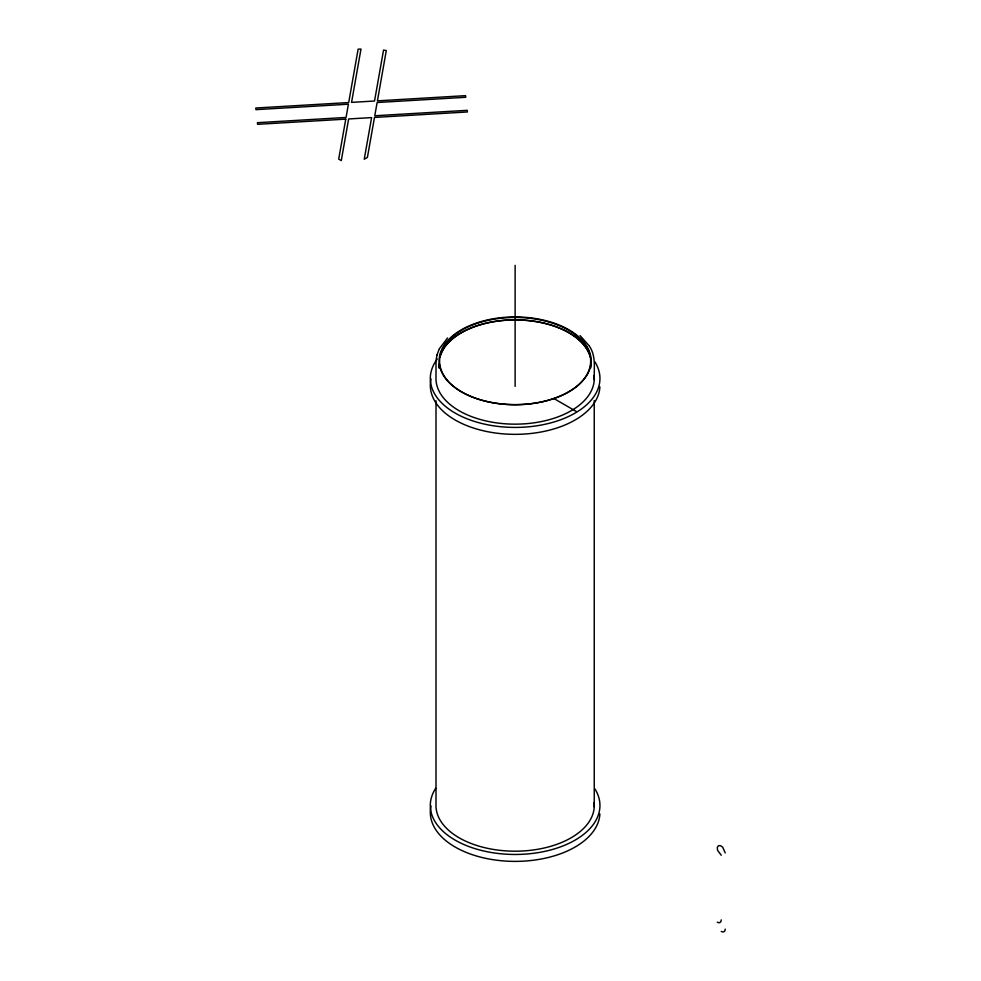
<?xml version="1.0" encoding="UTF-8"?>
<svg xmlns="http://www.w3.org/2000/svg" width="981" height="981" viewBox="0 0 981 981"><rect width="100%" height="100%" fill="white"/><g stroke="black" fill="none" stroke-linecap="round" stroke-linejoin="round"><path stroke-width="1.47" d="M436.937 355.147L439.181 349.101M437.011 354.705L436.005 360.861L436.005 377.011A79.154 45.702 0 0 0 516.362 424.148A79.154 45.702 0 0 0 594.13 375.576M439.378 348.721L447.52 337.991M554.057 398.629L576.043 411.321M580.078 335.576L589.336 345.999M721.231 855.236L717.528 850.257L717.307 847.461L718.399 845.72L720.446 845.647L722.752 847.241L725.229 852.93M589.532 346.379C596.252 356.324 593.873 368.684 594.241 379.88M594.241 400.555L594.241 806.934M515.123 265.336L515.123 386.404M436.005 400.751L436.005 804.064A79.154 45.702 0 0 0 516.362 851.189A79.154 45.702 0 0 0 594.13 802.63M439.132 368.059A76.334 44.071 0 0 1 438.826 365.3M439.733 357.023A76.334 44.071 0 0 1 444.332 347.433M445.067 346.403A76.334 44.071 0 0 1 512.72 319.867A76.334 44.071 0 0 1 583.131 343.902M583.989 344.895A76.334 44.071 0 0 1 589.054 352.952M589.618 354.3A76.334 44.071 0 0 1 590.513 357.023M591.065 365.165A75.978 43.863 0 0 1 590.758 367.924M439.476 367.924A75.978 43.863 0 0 1 439.145 363.792M440.077 356.925A75.978 43.863 0 0 1 515.123 319.929A75.978 43.863 0 0 1 590.17 356.925M594.927 361.866A84.82 48.964 0 0 1 512.462 427.397A84.82 48.964 0 0 1 437.281 359.009M599.894 386.919A84.82 48.964 0 0 1 508.207 434.178A84.82 48.964 0 0 1 431.051 378.936M594.927 788.908A84.82 48.964 0 0 1 514.584 854.463A84.82 48.964 0 0 1 435.687 788.332M599.894 813.96A84.82 48.964 0 0 1 508.207 861.22A84.82 48.964 0 0 1 431.051 805.977M721.231 919.871A5.653 3.262 60 0 1 717.234 922.177M725.229 929.105A5.653 3.262 60 0 1 721.231 931.41M345.766 119.13L338.703 159.094L341.278 160.59L348.635 118.959L371.603 117.597L364.245 159.229L367.409 157.401L374.484 117.438L467.397 111.957L467.214 110.326L374.767 115.77L377.121 102.514L465.742 97.291L465.558 95.66L377.415 100.859L386.293 50.583L383.546 50.043L374.534 101.018L351.566 102.38L360.983 49.05L358.126 49.16L348.696 102.551L255.771 108.02L255.955 109.651L348.402 104.207L346.06 117.462L257.427 122.686L257.611 124.317L345.766 119.13M475.086 398.078A75.978 43.863 0 0 0 591.065 362.173A75.978 43.863 0 0 0 479.219 322.136A75.978 43.863 0 0 0 475.086 398.078M475.319 398.139A75.537 43.618 0 0 0 590.623 362.443A75.537 43.618 0 0 0 479.427 322.626A75.537 43.618 0 0 0 475.319 398.139"/></g></svg>
